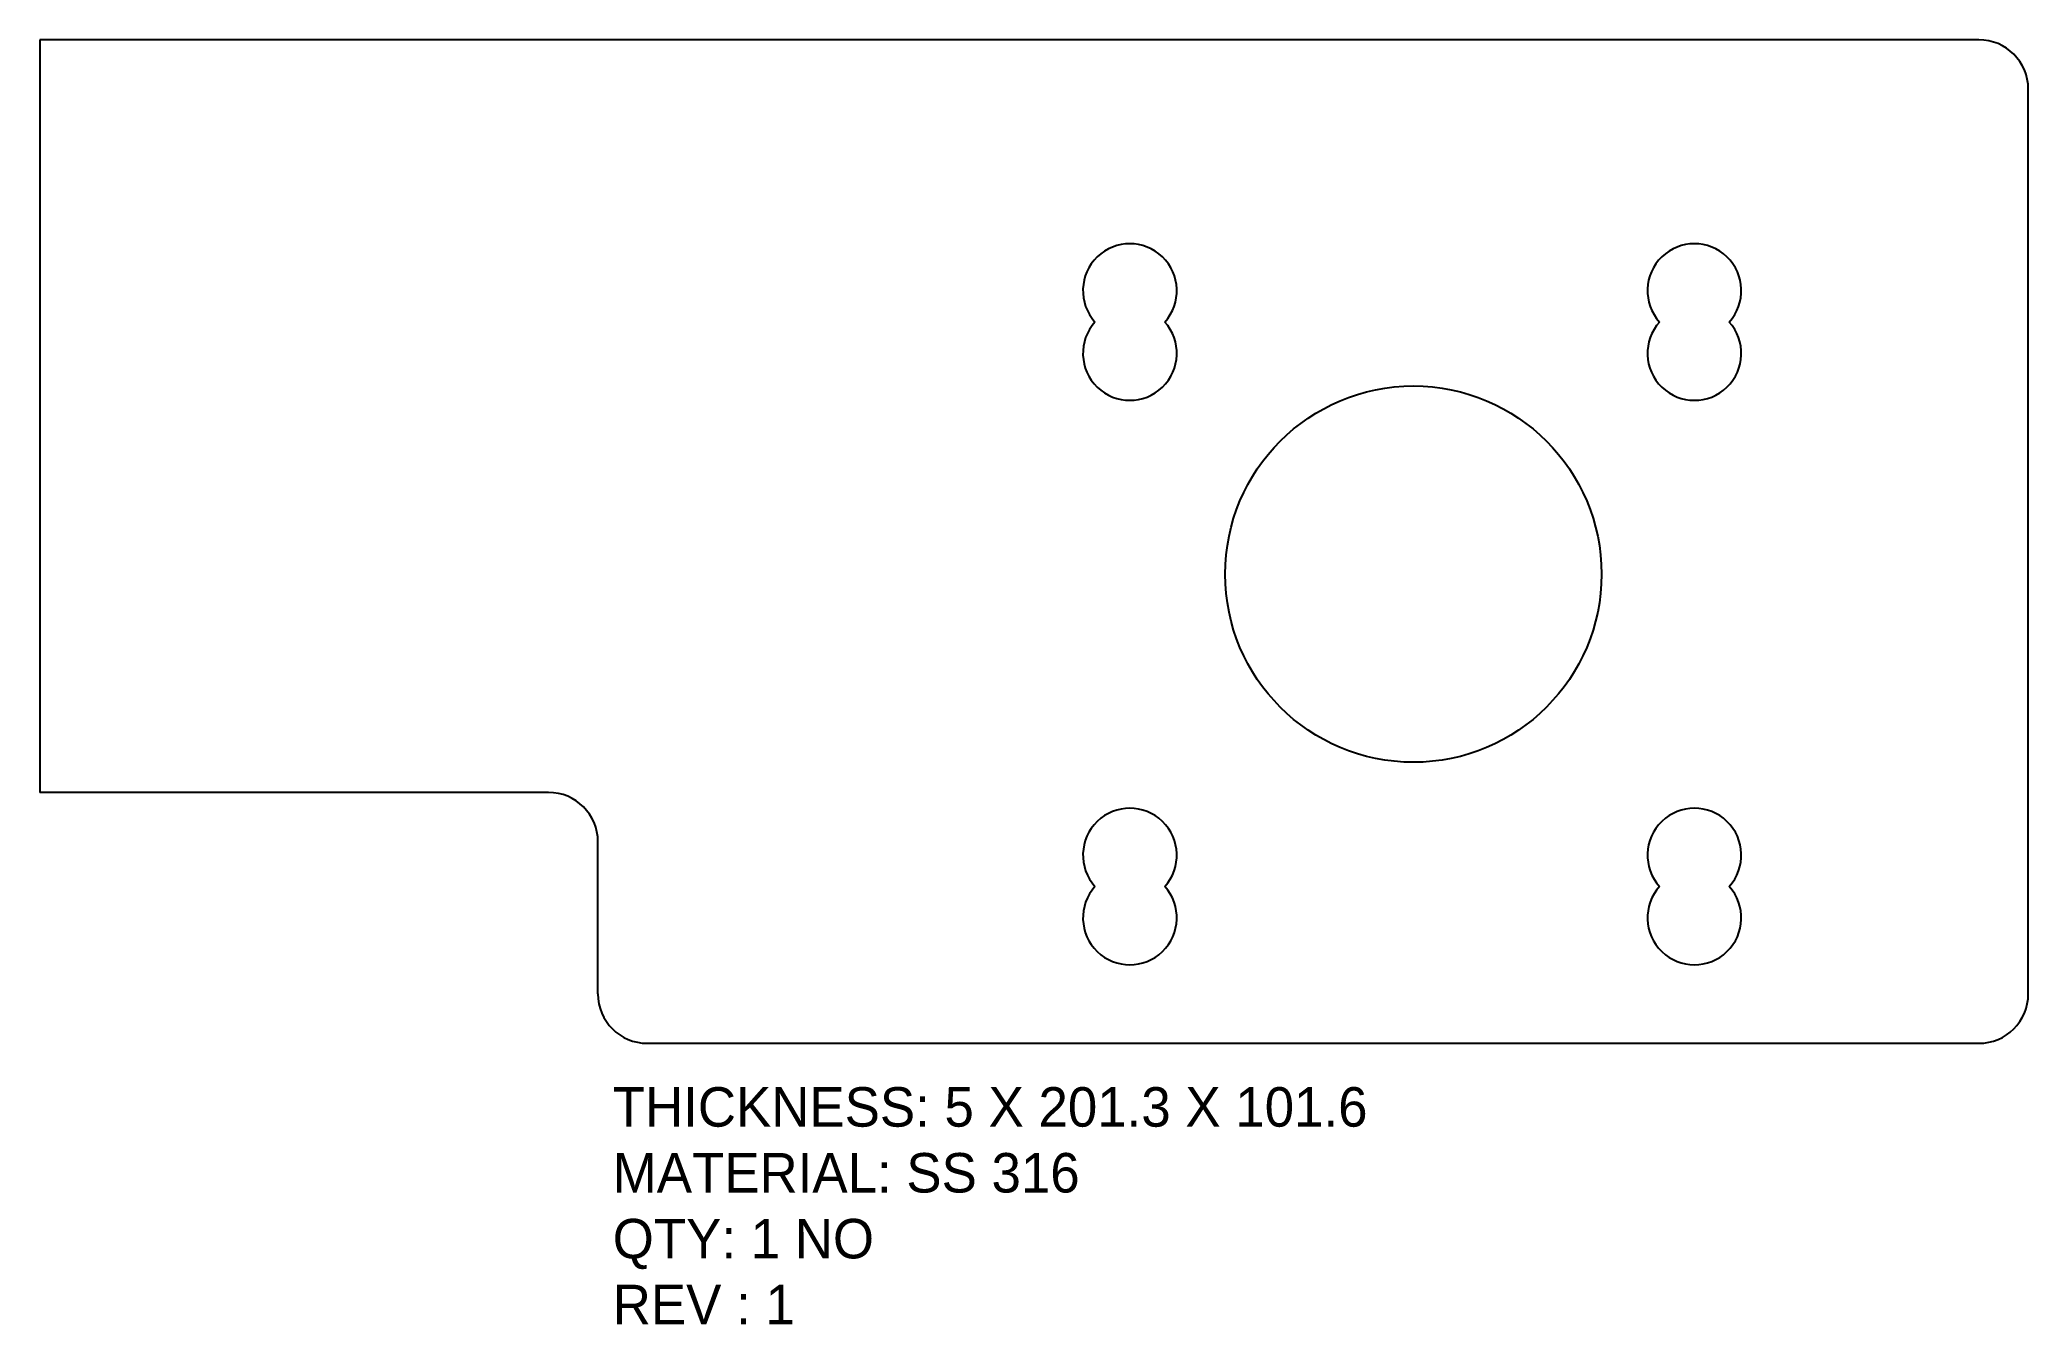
# Model space of a CAD drawing. Header units: inches. Extents: x 2248 to 2449, y 100 to 230.
import ezdxf

# ---------------------------------------------------------------- set-up
doc = ezdxf.new("R2010")
doc.units = ezdxf.units.IN
doc.header["$MEASUREMENT"] = 0
doc.layers.add('LaserCutting', color=3, linetype='Continuous')

msp = doc.modelspace()

# ---------------------------------------------------------------- linework, layer by layer
at = {"layer": 'LaserCutting'}
for p, q in [((2444.41, 230.12), (2248.11, 230.12)), ((2248.11, 230.12), (2248.11, 153.92)), ((2449.41, 133.52), (2449.41, 225.12)), ((2299.61, 153.92), (2248.11, 153.92)), ((2304.61, 133.52), (2304.61, 148.92)), ((2309.61, 128.52), (2444.41, 128.52))]:
    msp.add_line(p, q, dxfattribs=at)
msp.add_circle((2387.16, 176.02), 19.05, dxfattribs=at)
for centre, radius, start, end in [((2444.41, 225.12), 5, 0, 90), ((2358.46, 204.72), 4.75, 318.0547, 221.9453), ((2415.61, 204.72), 4.75, 318.0547, 221.9453), ((2358.46, 198.37), 4.75, 138.0547, 41.9453), ((2415.61, 198.37), 4.75, 138.0547, 41.9453), ((2299.61, 148.92), 5, 0, 90), ((2358.46, 147.57), 4.75, 318.0547, 221.9453), ((2415.61, 147.57), 4.75, 318.0547, 221.9453), ((2358.46, 141.22), 4.75, 138.0547, 41.9453), ((2415.61, 141.22), 4.75, 138.0547, 41.9453), ((2309.61, 133.52), 5, 180, 270), ((2444.41, 133.52), 5, 270, 0)]:
    msp.add_arc(centre, radius, start, end, dxfattribs=at)

# ---------------------------------------------------------------- texts
at = {"layer": 'LaserCutting', "insert": (2306.11, 124.08), "char_height": 4, "width": 174.5146, "attachment_point": 1}
msp.add_mtext('{\\fCentury Gothic|b0|i0|c0|p18;THICKNESS: 5 X 201.3 X 101.6\\PMATERIAL: SS 316\\PQTY: 1 NO\\PREV : 1}', dxfattribs=at)

doc.saveas('drawing.dxf')
